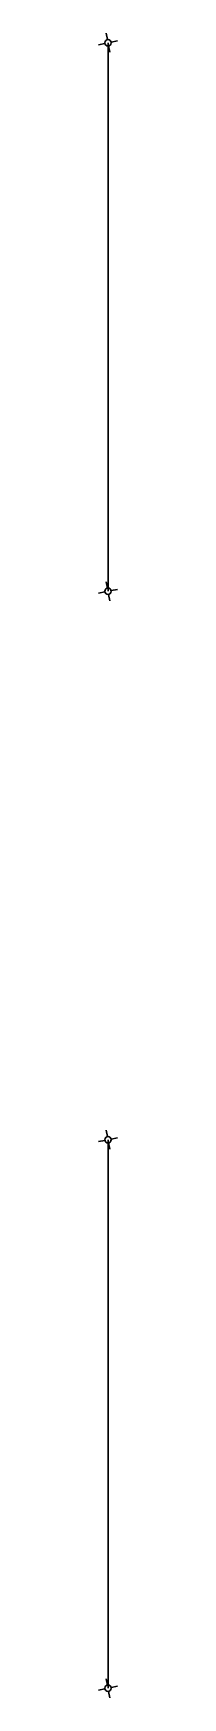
# Model space of a CAD drawing. Header units: millimetres. Extents: x 939 to 21029, y -693 to 9787.
# Drawn here: x 5406 to 5415, y 1665 to 2438 of the extents above; entities that cross this region are included whole.
import ezdxf

# ---------------------------------------------------------------- set-up
doc = ezdxf.new("R2010")
doc.units = ezdxf.units.MM
for name, color, linetype, lineweight in [('橘黄色', 30, 'Continuous', 30), ('浅蓝色', 141, 'Continuous', 30), ('灰色', 9, 'Continuous', 30), ('蓝色', 160, 'Continuous', 30), ('黄色', 41, 'Continuous', 30), ('黑白', 7, 'Continuous', 30)]:
    doc.layers.add(name, color=color, linetype=linetype, lineweight=lineweight)

msp = doc.modelspace()

# ---------------------------------------------------------------- linework, layer by layer
at = {"layer": '橘黄色'}
for p, q in [((5410.36, 2435.31), (5409.77, 2438.26)), ((5410.95, 2177.42), (5411.54, 2174.48)), ((5410.36, 1925.41), (5409.77, 1928.35)), ((5410.95, 1667.52), (5411.54, 1664.58))]:
    msp.add_line(p, q, dxfattribs=at)
at = {"layer": '浅蓝色'}
for p, q in [((5410.95, 2432.37), (5411.54, 2429.43)), ((5410.36, 2180.36), (5409.77, 2183.3)), ((5410.95, 1922.47), (5411.54, 1919.53)), ((5410.36, 1670.46), (5409.77, 1673.4))]:
    msp.add_line(p, q, dxfattribs=at)
at = {"layer": '灰色'}
for p, q in [((5406.24, 2432.96), (5409.19, 2433.55)), ((5412.13, 2434.14), (5415.07, 2434.73)), ((5406.24, 2178.01), (5409.19, 2178.6)), ((5412.13, 2179.19), (5415.07, 2179.77)), ((5406.24, 1923.06), (5409.19, 1923.65)), ((5412.13, 1924.23), (5415.07, 1924.82)), ((5406.24, 1668.11), (5409.19, 1668.7)), ((5412.13, 1669.28), (5415.07, 1669.87))]:
    msp.add_line(p, q, dxfattribs=at)
at = {"layer": '蓝色'}
for centre in [(5410.66, 2433.84), (5410.66, 1923.94)]:
    msp.add_circle(centre, 1.5, dxfattribs=at)
at = {"layer": '黄色'}
for p, q in [((5410.66, 2178.89), (5410.66, 2433.84)), ((5410.66, 1668.99), (5410.66, 1923.94))]:
    msp.add_line(p, q, dxfattribs=at)
at = {"layer": '黑白'}
for centre in [(5410.66, 2178.89), (5410.66, 1668.99)]:
    msp.add_circle(centre, 1.5, dxfattribs=at)

doc.saveas('drawing.dxf')
